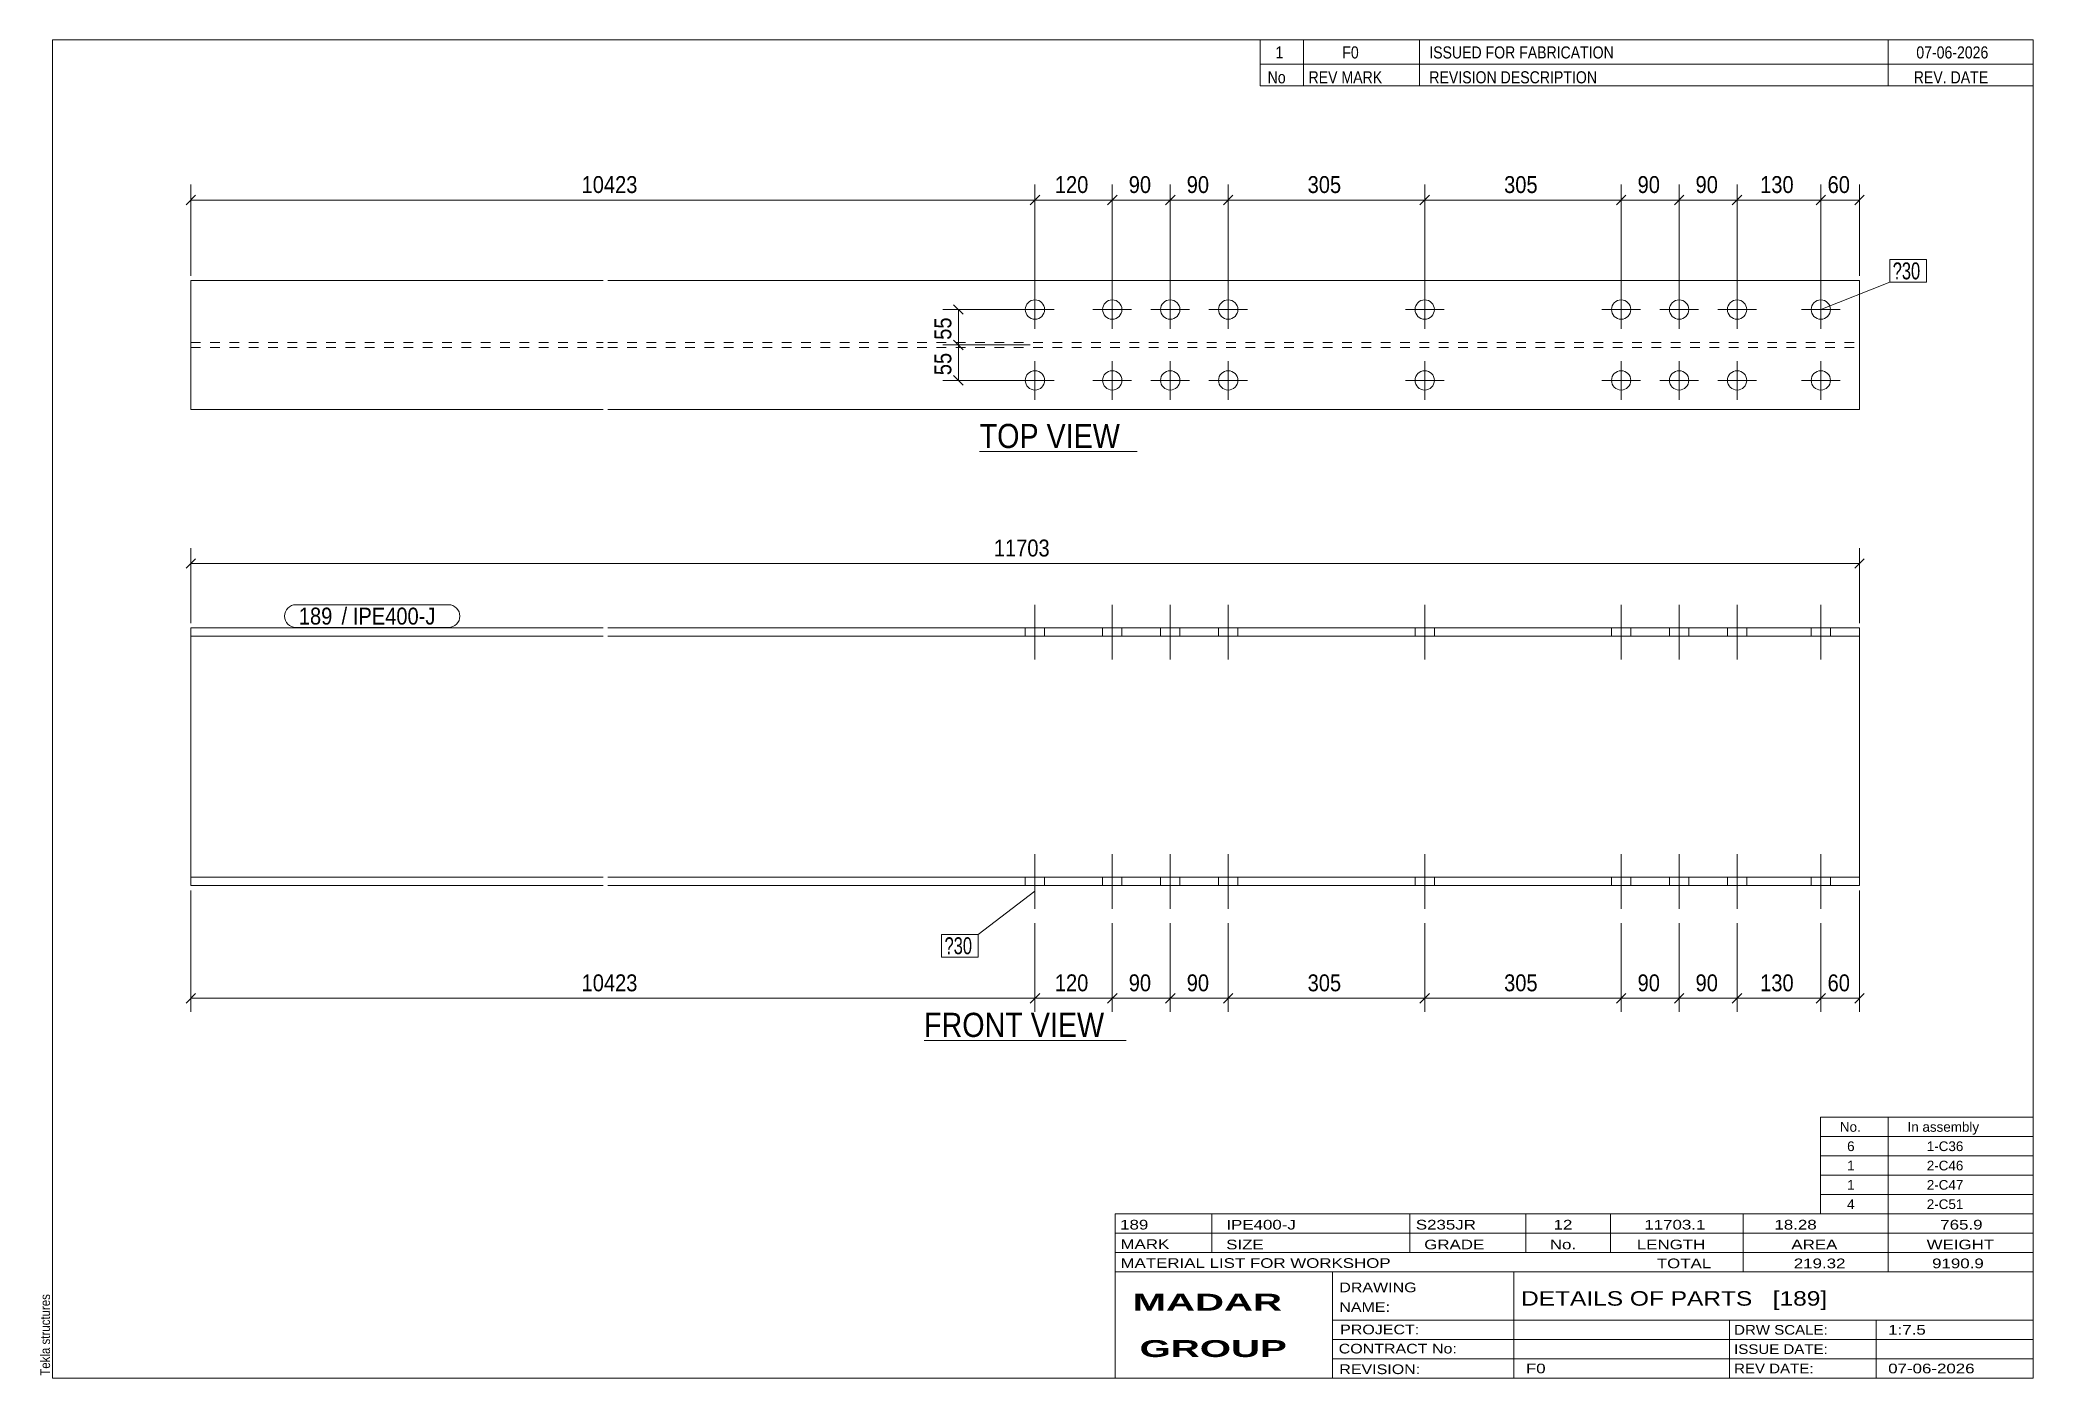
# Model space of a CAD drawing. Header units: millimetres. Extents: x 2 to 415, y 5 to 282.
import ezdxf

# ---------------------------------------------------------------- set-up
doc = ezdxf.new("R2010")
doc.units = ezdxf.units.MM
doc.linetypes.add('XKITLINE00', pattern=[0])
doc.linetypes.add('XKITLINE02', pattern=[4, 2, -2])
for name, color, linetype, lineweight in [('Bolt', 3, 'Continuous', 0), ('BoltMark', 7, 'Continuous', 0), ('Dimensions', 7, 'Continuous', 0), ('DrawingSheet', 5, 'Continuous', 0), ('OtherObjectType', 7, 'Continuous', 0), ('Part', 2, 'Continuous', 0), ('PartMark', 7, 'Continuous', 0)]:
    doc.layers.add(name, color=color, linetype=linetype, lineweight=lineweight)
doc.styles.add('ARIAL', font='ARIAL.TTF')
doc.styles.add('ARIAL_BOLD', font='ARIALBD.TTF')
doc.styles.add('ARIAL_NARROW', font='ARIALN.TTF')

# ---------------------------------------------------------------- blocks, each defined once
blk = doc.blocks.new('*A1')
at = {"layer": 'Bolt', "color": 3, "linetype": 'XKITLINE00', "lineweight": 0}
for p, q in [((208.38, 113.48), (208.38, 102.15)), ((208.38, 113.48), (208.38, 102.15)), ((224.38, 113.48), (224.38, 102.15)), ((224.38, 113.48), (224.38, 102.15)), ((236.38, 113.48), (236.38, 102.15)), ((236.38, 113.48), (236.38, 102.15)), ((248.38, 113.48), (248.38, 102.15)), ((248.38, 113.48), (248.38, 102.15)), ((289.05, 113.48), (289.05, 102.15)), ((289.05, 113.48), (289.05, 102.15)), ((329.72, 113.48), (329.72, 102.15)), ((329.72, 113.48), (329.72, 102.15)), ((341.72, 113.48), (341.72, 102.15)), ((341.72, 113.48), (341.72, 102.15)), ((353.72, 113.48), (353.72, 102.15)), ((353.72, 113.48), (353.72, 102.15)), ((371.05, 113.48), (371.05, 102.15)), ((371.05, 113.48), (371.05, 102.15)), ((206.38, 108.68), (206.38, 106.95)), ((206.38, 108.68), (206.38, 106.95)), ((210.38, 108.68), (210.38, 106.95)), ((210.38, 108.68), (210.38, 106.95)), ((222.38, 108.68), (222.38, 106.95)), ((222.38, 108.68), (222.38, 106.95)), ((226.38, 108.68), (226.38, 106.95)), ((226.38, 108.68), (226.38, 106.95)), ((234.38, 108.68), (234.38, 106.95)), ((234.38, 108.68), (234.38, 106.95)), ((238.38, 108.68), (238.38, 106.95)), ((238.38, 108.68), (238.38, 106.95)), ((246.38, 108.68), (246.38, 106.95)), ((246.38, 108.68), (246.38, 106.95)), ((250.38, 108.68), (250.38, 106.95)), ((250.38, 108.68), (250.38, 106.95)), ((287.05, 108.68), (287.05, 106.95)), ((287.05, 108.68), (287.05, 106.95)), ((291.05, 108.68), (291.05, 106.95)), ((291.05, 108.68), (291.05, 106.95)), ((327.72, 108.68), (327.72, 106.95)), ((327.72, 108.68), (327.72, 106.95)), ((331.72, 108.68), (331.72, 106.95)), ((331.72, 108.68), (331.72, 106.95)), ((339.72, 108.68), (339.72, 106.95)), ((339.72, 108.68), (339.72, 106.95)), ((343.72, 108.68), (343.72, 106.95)), ((343.72, 108.68), (343.72, 106.95)), ((351.72, 108.68), (351.72, 106.95)), ((351.72, 108.68), (351.72, 106.95)), ((355.72, 108.68), (355.72, 106.95)), ((355.72, 108.68), (355.72, 106.95)), ((369.05, 108.68), (369.05, 106.95)), ((369.05, 108.68), (369.05, 106.95)), ((373.05, 108.68), (373.05, 106.95)), ((373.05, 108.68), (373.05, 106.95))]:
    blk.add_line(p, q, dxfattribs=at)
blk = doc.blocks.new('*A2')
at = {"layer": 'Bolt', "color": 3, "linetype": 'XKITLINE00', "lineweight": 0}
for p, q in [((208.38, 153.75), (208.38, 165.08)), ((208.38, 153.75), (208.38, 165.08)), ((224.38, 153.75), (224.38, 165.08)), ((224.38, 153.75), (224.38, 165.08)), ((236.38, 153.75), (236.38, 165.08)), ((236.38, 153.75), (236.38, 165.08)), ((248.38, 153.75), (248.38, 165.08)), ((248.38, 153.75), (248.38, 165.08)), ((289.05, 153.75), (289.05, 165.08)), ((289.05, 153.75), (289.05, 165.08)), ((329.72, 153.75), (329.72, 165.08)), ((329.72, 153.75), (329.72, 165.08)), ((341.72, 153.75), (341.72, 165.08)), ((341.72, 153.75), (341.72, 165.08)), ((353.72, 153.75), (353.72, 165.08)), ((353.72, 153.75), (353.72, 165.08)), ((371.05, 153.75), (371.05, 165.08)), ((371.05, 153.75), (371.05, 165.08)), ((206.38, 160.28), (206.38, 158.55)), ((206.38, 160.28), (206.38, 158.55)), ((210.38, 160.28), (210.38, 158.55)), ((210.38, 160.28), (210.38, 158.55)), ((222.38, 160.28), (222.38, 158.55)), ((222.38, 160.28), (222.38, 158.55)), ((226.38, 160.28), (226.38, 158.55)), ((226.38, 160.28), (226.38, 158.55)), ((234.38, 160.28), (234.38, 158.55)), ((234.38, 160.28), (234.38, 158.55)), ((238.38, 160.28), (238.38, 158.55)), ((238.38, 160.28), (238.38, 158.55)), ((246.38, 160.28), (246.38, 158.55)), ((246.38, 160.28), (246.38, 158.55)), ((250.38, 160.28), (250.38, 158.55)), ((250.38, 160.28), (250.38, 158.55)), ((287.05, 160.28), (287.05, 158.55)), ((287.05, 160.28), (287.05, 158.55)), ((291.05, 160.28), (291.05, 158.55)), ((291.05, 160.28), (291.05, 158.55)), ((327.72, 160.28), (327.72, 158.55)), ((327.72, 160.28), (327.72, 158.55)), ((331.72, 160.28), (331.72, 158.55)), ((331.72, 160.28), (331.72, 158.55)), ((339.72, 160.28), (339.72, 158.55)), ((339.72, 160.28), (339.72, 158.55)), ((343.72, 160.28), (343.72, 158.55)), ((343.72, 160.28), (343.72, 158.55)), ((351.72, 160.28), (351.72, 158.55)), ((351.72, 160.28), (351.72, 158.55)), ((355.72, 160.28), (355.72, 158.55)), ((355.72, 160.28), (355.72, 158.55)), ((369.05, 160.28), (369.05, 158.55)), ((369.05, 160.28), (369.05, 158.55)), ((373.05, 160.28), (373.05, 158.55)), ((373.05, 160.28), (373.05, 158.55))]:
    blk.add_line(p, q, dxfattribs=at)
blk = doc.blocks.new('*A3')
at = {"layer": 'Part', "color": 2, "linetype": 'XKITLINE00', "lineweight": 0}
for p, q in [((33.65, 106.95), (33.65, 160.28)), ((33.65, 160.28), (118.98, 160.28)), ((118.98, 158.55), (33.65, 158.55)), ((119.98, 160.28), (379.05, 160.28)), ((379.05, 158.55), (119.98, 158.55)), ((379.05, 160.28), (379.05, 106.95)), ((118.98, 108.68), (33.65, 108.68)), ((379.05, 108.68), (119.98, 108.68)), ((33.65, 106.95), (118.98, 106.95)), ((119.98, 106.95), (379.05, 106.95))]:
    blk.add_line(p, q, dxfattribs=at)
blk = doc.blocks.new('*A4')
at = {"layer": 'Bolt', "color": 3, "linetype": 'XKITLINE00', "lineweight": 0}
for p, q in [((208.38, 230.18), (208.38, 227.52)), ((224.38, 230.18), (224.38, 227.52)), ((236.38, 230.18), (236.38, 227.52)), ((248.38, 230.18), (248.38, 227.52)), ((289.05, 230.18), (289.05, 227.52)), ((329.72, 230.18), (329.72, 227.52)), ((341.72, 230.18), (341.72, 227.52)), ((353.72, 230.18), (353.72, 227.52)), ((371.05, 230.18), (371.05, 227.52)), ((204.38, 226.18), (207.05, 226.18)), ((208.38, 222.18), (208.38, 224.85)), ((212.38, 226.18), (209.72, 226.18)), ((220.38, 226.18), (223.05, 226.18)), ((224.38, 222.18), (224.38, 224.85)), ((228.38, 226.18), (225.72, 226.18)), ((232.38, 226.18), (235.05, 226.18)), ((236.38, 222.18), (236.38, 224.85)), ((240.38, 226.18), (237.72, 226.18)), ((244.38, 226.18), (247.05, 226.18)), ((248.38, 222.18), (248.38, 224.85)), ((252.38, 226.18), (249.72, 226.18)), ((285.05, 226.18), (287.71, 226.18)), ((289.05, 222.18), (289.05, 224.85)), ((293.05, 226.18), (290.39, 226.18)), ((325.72, 226.18), (328.38, 226.18)), ((329.72, 222.18), (329.72, 224.85)), ((333.72, 226.18), (331.05, 226.18)), ((337.72, 226.18), (340.38, 226.18)), ((341.72, 222.18), (341.72, 224.85)), ((345.72, 226.18), (343.05, 226.18)), ((349.72, 226.18), (352.38, 226.18)), ((353.72, 222.18), (353.72, 224.85)), ((357.72, 226.18), (355.05, 226.18)), ((367.05, 226.18), (369.71, 226.18)), ((371.05, 222.18), (371.05, 224.85)), ((375.05, 226.18), (372.39, 226.18)), ((208.38, 215.52), (208.38, 212.85)), ((224.38, 215.52), (224.38, 212.85)), ((236.38, 215.52), (236.38, 212.85)), ((248.38, 215.52), (248.38, 212.85)), ((289.05, 215.52), (289.05, 212.85)), ((329.72, 215.52), (329.72, 212.85)), ((341.72, 215.52), (341.72, 212.85)), ((353.72, 215.52), (353.72, 212.85)), ((371.05, 215.52), (371.05, 212.85)), ((204.38, 211.52), (207.05, 211.52)), ((212.38, 211.52), (209.72, 211.52)), ((220.38, 211.52), (223.05, 211.52)), ((228.38, 211.52), (225.72, 211.52)), ((232.38, 211.52), (235.05, 211.52)), ((240.38, 211.52), (237.72, 211.52)), ((244.38, 211.52), (247.05, 211.52)), ((252.38, 211.52), (249.72, 211.52)), ((285.05, 211.52), (287.71, 211.52)), ((293.05, 211.52), (290.39, 211.52)), ((325.72, 211.52), (328.38, 211.52)), ((333.72, 211.52), (331.05, 211.52)), ((337.72, 211.52), (340.38, 211.52)), ((345.72, 211.52), (343.05, 211.52)), ((349.72, 211.52), (352.38, 211.52)), ((357.72, 211.52), (355.05, 211.52)), ((367.05, 211.52), (369.71, 211.52)), ((375.05, 211.52), (372.39, 211.52)), ((208.38, 207.52), (208.38, 210.18)), ((224.38, 207.52), (224.38, 210.18)), ((236.38, 207.52), (236.38, 210.18)), ((248.38, 207.52), (248.38, 210.18)), ((289.05, 207.52), (289.05, 210.18)), ((329.72, 207.52), (329.72, 210.18)), ((341.72, 207.52), (341.72, 210.18)), ((353.72, 207.52), (353.72, 210.18)), ((371.05, 207.52), (371.05, 210.18))]:
    blk.add_line(p, q, dxfattribs=at)
blk = doc.blocks.new('*A5')
at = {"layer": 'Bolt', "color": 3, "linetype": 'XKITLINE00', "lineweight": 0}
for p, q in [((208.38, 230.18), (208.38, 222.18)), ((224.38, 230.18), (224.38, 222.18)), ((236.38, 230.18), (236.38, 222.18)), ((248.38, 230.18), (248.38, 222.18)), ((289.05, 230.18), (289.05, 222.18)), ((329.72, 230.18), (329.72, 222.18)), ((341.72, 230.18), (341.72, 222.18)), ((353.72, 230.18), (353.72, 222.18)), ((371.05, 230.18), (371.05, 222.18)), ((204.38, 226.18), (212.38, 226.18)), ((220.38, 226.18), (228.38, 226.18)), ((232.38, 226.18), (240.38, 226.18)), ((244.38, 226.18), (252.38, 226.18)), ((285.05, 226.18), (293.05, 226.18)), ((325.72, 226.18), (333.72, 226.18)), ((337.72, 226.18), (345.72, 226.18)), ((349.72, 226.18), (357.72, 226.18)), ((367.05, 226.18), (375.05, 226.18)), ((208.38, 215.52), (208.38, 207.52)), ((224.38, 215.52), (224.38, 207.52)), ((236.38, 215.52), (236.38, 207.52)), ((248.38, 215.52), (248.38, 207.52)), ((289.05, 215.52), (289.05, 207.52)), ((329.72, 215.52), (329.72, 207.52)), ((341.72, 215.52), (341.72, 207.52)), ((353.72, 215.52), (353.72, 207.52)), ((371.05, 215.52), (371.05, 207.52)), ((204.38, 211.52), (212.38, 211.52)), ((220.38, 211.52), (228.38, 211.52)), ((232.38, 211.52), (240.38, 211.52)), ((244.38, 211.52), (252.38, 211.52)), ((285.05, 211.52), (293.05, 211.52)), ((325.72, 211.52), (333.72, 211.52)), ((337.72, 211.52), (345.72, 211.52)), ((349.72, 211.52), (357.72, 211.52)), ((367.05, 211.52), (375.05, 211.52))]:
    blk.add_line(p, q, dxfattribs=at)
for centre in [(208.38, 226.18), (224.38, 226.18), (236.38, 226.18), (248.38, 226.18), (289.05, 226.18), (329.72, 226.18), (341.72, 226.18), (353.72, 226.18), (371.05, 226.18), (208.38, 211.52), (224.38, 211.52), (236.38, 211.52), (248.38, 211.52), (289.05, 211.52), (329.72, 211.52), (341.72, 211.52), (353.72, 211.52), (371.05, 211.52)]:
    blk.add_circle(centre, 2, dxfattribs=at)
blk = doc.blocks.new('*A6')
at = {"layer": 'Part', "color": 2, "linetype": 'XKITLINE00', "lineweight": 0}
for p, q in [((33.65, 232.18), (33.65, 205.52)), ((33.65, 232.18), (118.98, 232.18)), ((119.98, 232.18), (379.05, 232.18)), ((379.05, 205.52), (379.05, 232.18)), ((33.65, 205.52), (118.98, 205.52)), ((119.98, 205.52), (379.05, 205.52))]:
    blk.add_line(p, q, dxfattribs=at)
at = {"layer": 'Part', "color": 7, "linetype": 'XKITLINE02', "lineweight": 0}
for p, q in [((33.65, 219.38), (118.98, 219.38)), ((119.98, 219.38), (379.05, 219.38)), ((33.65, 218.32), (118.98, 218.32)), ((119.98, 218.32), (379.05, 218.32))]:
    blk.add_line(p, q, dxfattribs=at)
blk = doc.blocks.new('*A7')
at = {"layer": 'DrawingSheet', "color": 5, "linetype": 'XKITLINE00', "lineweight": 0}
for p, q in [((415, 282), (5, 282)), ((5, 282), (5, 5)), ((415, 5), (415, 282)), ((5, 5), (415, 5))]:
    blk.add_line(p, q, dxfattribs=at)
at = {"layer": 'DrawingSheet', "color": 5, "style": 'ARIAL', "width": 0.85}
blk.add_text('Tekla structures', height=2, rotation=90, dxfattribs=at).set_placement((4.5, 5.5))
blk = doc.blocks.new('*A8')
at = {"layer": 'OtherObjectType', "color": 7, "linetype": 'XKITLINE00', "lineweight": 0}
for p, q in [((371, 59), (415, 59)), ((371, 55), (371, 59)), ((385, 55), (385, 59)), ((415, 55), (415, 59)), ((371, 55), (415, 55)), ((371, 51), (371, 55)), ((385, 51), (385, 55)), ((415, 51), (415, 55)), ((371, 51), (415, 51)), ((371, 47), (371, 51)), ((385, 47), (385, 51)), ((415, 47), (415, 51)), ((371, 47), (415, 47)), ((371, 43), (371, 47)), ((385, 43), (385, 47)), ((415, 43), (415, 47)), ((371, 43), (415, 43)), ((371, 39), (371, 43)), ((385, 39), (385, 43)), ((415, 39), (415, 43)), ((371, 39), (415, 39))]:
    blk.add_line(p, q, dxfattribs=at)
at = {"layer": 'OtherObjectType', "color": 7, "style": 'ARIAL_NARROW', "width": 1.211571}
for s, p in [('No.', (375, 56)), ('In assembly', (389, 56)), ('6', (376.5, 52)), ('1-C36', (392.99, 52)), ('1', (376.5, 48)), ('2-C46', (392.99, 48)), ('1', (376.5, 44)), ('2-C47', (392.99, 44)), ('4', (376.5, 40)), ('2-C51', (392.99, 40))]:
    blk.add_text(s, height=2, dxfattribs=at).set_placement(p)
blk = doc.blocks.new('*A9')
at = {"layer": 'OtherObjectType', "color": 7, "linetype": 'XKITLINE00', "lineweight": 0}
for p, q in [((255, 282), (415, 282)), ((415, 282), (255, 282)), ((255, 282), (255, 277)), ((264, 282), (264, 277)), ((288, 282), (288, 277)), ((385, 282), (385, 277)), ((415, 282), (415, 277)), ((255, 277), (415, 277)), ((255, 277), (255, 272.5)), ((255, 277), (415, 277)), ((264, 277), (264, 272.5)), ((288, 277), (288, 272.5)), ((385, 277), (385, 272.5)), ((415, 277), (415, 272.5)), ((415, 272.5), (255, 272.5))]:
    blk.add_line(p, q, dxfattribs=at)
at = {"layer": 'OtherObjectType', "color": 7, "style": 'ARIAL_NARROW'}
for s, width, p in [('1', 1.017001, (258.16, 278.15)), ('F0', 1.017001, (272, 278.15)), ('ISSUED FOR FABRICATION', 1.017001, (290, 278.15)), ('07-06-2026', 1.017001, (390.82, 278.15)), ('No', 1.02, (256.54, 273)), ('REV MARK', 1.02, (265, 273)), ('REVISION DESCRIPTION', 1.02, (290, 273)), ('REV. DATE', 1.02, (390.28, 273))]:
    blk.add_text(s, height=2.5, dxfattribs=dict(at, width=width)).set_placement(p)
blk = doc.blocks.new('*A10')
at = {"layer": 'OtherObjectType', "color": 7, "linetype": 'XKITLINE00', "lineweight": 0}
for p, q in [((225, 39), (415, 39)), ((225, 39), (225, 35)), ((225, 39), (415, 39)), ((245, 35), (245, 39)), ((286, 35), (286, 39)), ((310, 35), (310, 39)), ((327.5, 35), (327.5, 39)), ((355, 35), (355, 39)), ((385, 35), (385, 39)), ((415, 35), (415, 39)), ((225, 35), (415, 35)), ((225, 35), (225, 5)), ((225, 35), (415, 35)), ((245, 31), (245, 35)), ((286, 31), (286, 35)), ((310, 31), (310, 35)), ((327.5, 31), (327.5, 35)), ((355, 31), (355, 35)), ((385, 31), (385, 35)), ((415, 31), (415, 35)), ((225, 31), (415, 31)), ((355, 27), (355, 31)), ((385, 27), (385, 31)), ((415, 27), (415, 31)), ((225, 27), (415, 27)), ((270, 21), (270, 27)), ((307.5, 17), (307.5, 27)), ((415, 21), (415, 27)), ((270, 21), (270, 5)), ((415, 17), (415, 21)), ((270, 17), (415, 17)), ((307.5, 5), (307.5, 17)), ((352.16, 13), (352.16, 17)), ((382.5, 5), (382.5, 17)), ((415, 13), (415, 17)), ((270, 13), (415, 13)), ((352.16, 5), (352.16, 13)), ((415, 9), (415, 13)), ((270, 9), (415, 9)), ((415, 5), (415, 9)), ((225, 5), (415, 5)), ((262.5, 5), (415, 5))]:
    blk.add_line(p, q, dxfattribs=at)
at = {"layer": 'OtherObjectType', "color": 7, "style": 'ARIAL_NARROW'}
for s, height, width, p in [('189', 2, 1.525501, (226.01, 35.76)), ('IPE400-J', 2, 1.525501, (248, 35.76)), ('S235JR', 2, 1.525501, (287.22, 35.76)), ('12', 2, 1.525501, (315.73, 35.76)), ('11703.1', 2, 1.525501, (334.52, 35.76)), ('18.28', 2, 1.525501, (361.45, 35.76)), ('765.9', 2, 1.525501, (395.78, 35.76)), ('MARK', 2, 1.525501, (226.08, 31.73)), ('SIZE', 2, 1.525501, (247.96, 31.66)), ('GRADE', 2, 1.525501, (288.96, 31.66)), ('No.', 2, 1.525501, (314.96, 31.66)), ('LENGTH', 2, 1.525501, (332.96, 31.66)), ('AREA', 2, 1.525501, (364.96, 31.66)), ('WEIGHT', 2, 1.525501, (392.96, 31.66)), ('MATERIAL LIST FOR WORKSHOP', 2, 1.525501, (226.08, 27.82)), ('TOTAL', 2, 1.525501, (337.1, 27.75)), ('219.32', 2, 1.525501, (365.46, 27.75)), ('9190.9', 2, 1.525501, (394.09, 27.75)), ('DRAWING', 2, 1.445, (271.38, 22.78)), ('NAME:', 2, 1.445, (271.38, 18.72)), ('DETAILS OF PARTS   [189]', 3, 1.474651, (309, 20)), ('PROJECT:', 2, 1.445, (271.55, 14.07)), ('DRW SCALE:', 2, 1.36, (353.1, 14)), ('1:7.5', 2, 1.525501, (385, 14)), ('CONTRACT No:', 2, 1.445, (271.25, 10.11)), ('ISSUE DATE:', 2, 1.36, (353.1, 10)), ('REVISION:', 2, 1.445, (271.38, 5.84)), ('F0', 2, 1.525501, (310, 6)), ('REV DATE:', 2, 1.36, (353.1, 6)), ('07-06-2026', 2, 1.525501, (385, 6))]:
    blk.add_text(s, height=height, dxfattribs=dict(at, width=width)).set_placement(p)
at = {"layer": 'OtherObjectType', "color": 1, "style": 'ARIAL_BOLD', "width": 1.7}
for s, p in [('MADAR ', (228.58, 18.97)), ('GROUP', (230.03, 9.37))]:
    blk.add_text(s, height=3.5, dxfattribs=at).set_placement(p)
blk = doc.blocks.new('*A11')
at = {"layer": 'Dimensions', "color": 7, "linetype": 'XKITLINE00', "lineweight": 0}
for p, q in [((34.64, 174.61), (32.66, 172.63)), ((33.65, 161.28), (33.65, 176.82)), ((33.65, 173.62), (379.05, 173.62)), ((380.04, 174.61), (378.06, 172.63)), ((379.05, 161.28), (379.05, 176.82))]:
    blk.add_line(p, q, dxfattribs=at)
at = {"layer": 'Dimensions', "color": 3}
for p in [(33.65, 173.62), (379.05, 173.62)]:
    blk.add_point(p, dxfattribs=at)
at = {"layer": 'Dimensions', "color": 3, "style": 'ARIAL', "width": 0.85}
blk.add_text('11703', height=3.5, dxfattribs=at).set_placement((199.86, 175.07))
blk = doc.blocks.new('*A12')
at = {"layer": 'Dimensions', "color": 7, "linetype": 'XKITLINE00', "lineweight": 0}
for p, q in [((33.65, 105.95), (33.65, 80.82)), ((208.38, 99.15), (208.38, 80.82)), ((34.64, 84.61), (32.66, 82.63)), ((33.65, 83.62), (208.38, 83.62)), ((209.37, 84.61), (207.39, 82.63))]:
    blk.add_line(p, q, dxfattribs=at)
at = {"layer": 'Dimensions', "color": 3}
for p in [(33.65, 83.62), (208.38, 83.62)]:
    blk.add_point(p, dxfattribs=at)
at = {"layer": 'Dimensions', "color": 3, "style": 'ARIAL', "width": 0.85}
blk.add_text('10423', height=3.5, dxfattribs=at).set_placement((114.53, 85.07))
blk = doc.blocks.new('*A13')
at = {"layer": 'Dimensions', "color": 7, "linetype": 'XKITLINE00', "lineweight": 0}
for p, q in [((208.38, 99.15), (208.38, 80.82)), ((224.38, 99.15), (224.38, 80.82)), ((209.37, 84.61), (207.39, 82.63)), ((208.38, 83.62), (224.38, 83.62)), ((225.37, 84.61), (223.39, 82.63))]:
    blk.add_line(p, q, dxfattribs=at)
at = {"layer": 'Dimensions', "color": 3}
for p in [(208.38, 83.62), (224.38, 83.62)]:
    blk.add_point(p, dxfattribs=at)
at = {"layer": 'Dimensions', "color": 3, "style": 'ARIAL', "width": 0.85}
blk.add_text('120', height=3.5, dxfattribs=at).set_placement((212.49, 85.07))
blk = doc.blocks.new('*A14')
at = {"layer": 'Dimensions', "color": 7, "linetype": 'XKITLINE00', "lineweight": 0}
for p, q in [((224.38, 99.15), (224.38, 80.82)), ((236.38, 99.15), (236.38, 80.82)), ((225.37, 84.61), (223.39, 82.63)), ((224.38, 83.62), (236.38, 83.62)), ((237.37, 84.61), (235.39, 82.63))]:
    blk.add_line(p, q, dxfattribs=at)
at = {"layer": 'Dimensions', "color": 3}
for p in [(224.38, 83.62), (236.38, 83.62)]:
    blk.add_point(p, dxfattribs=at)
at = {"layer": 'Dimensions', "color": 3, "style": 'ARIAL', "width": 0.85}
blk.add_text('90', height=3.5, dxfattribs=at).set_placement((227.79, 85.07))
blk = doc.blocks.new('*A15')
at = {"layer": 'Dimensions', "color": 7, "linetype": 'XKITLINE00', "lineweight": 0}
for p, q in [((236.38, 99.15), (236.38, 80.82)), ((248.38, 99.15), (248.38, 80.82)), ((237.37, 84.61), (235.39, 82.63)), ((236.38, 83.62), (248.38, 83.62)), ((249.37, 84.61), (247.39, 82.63))]:
    blk.add_line(p, q, dxfattribs=at)
at = {"layer": 'Dimensions', "color": 3}
for p in [(236.38, 83.62), (248.38, 83.62)]:
    blk.add_point(p, dxfattribs=at)
at = {"layer": 'Dimensions', "color": 3, "style": 'ARIAL', "width": 0.85}
blk.add_text('90', height=3.5, dxfattribs=at).set_placement((239.79, 85.07))
blk = doc.blocks.new('*A16')
at = {"layer": 'Dimensions', "color": 7, "linetype": 'XKITLINE00', "lineweight": 0}
for p, q in [((248.38, 99.15), (248.38, 80.82)), ((289.05, 99.15), (289.05, 80.82)), ((249.37, 84.61), (247.39, 82.63)), ((248.38, 83.62), (289.05, 83.62)), ((290.04, 84.61), (288.06, 82.63))]:
    blk.add_line(p, q, dxfattribs=at)
at = {"layer": 'Dimensions', "color": 3}
for p in [(248.38, 83.62), (289.05, 83.62)]:
    blk.add_point(p, dxfattribs=at)
at = {"layer": 'Dimensions', "color": 3, "style": 'ARIAL', "width": 0.85}
blk.add_text('305', height=3.5, dxfattribs=at).set_placement((264.82, 85.07))
blk = doc.blocks.new('*A17')
at = {"layer": 'Dimensions', "color": 7, "linetype": 'XKITLINE00', "lineweight": 0}
for p, q in [((289.05, 99.15), (289.05, 80.82)), ((329.72, 99.15), (329.72, 80.82)), ((290.04, 84.61), (288.06, 82.63)), ((289.05, 83.62), (329.72, 83.62)), ((330.71, 84.61), (328.73, 82.63))]:
    blk.add_line(p, q, dxfattribs=at)
at = {"layer": 'Dimensions', "color": 3}
for p in [(289.05, 83.62), (329.72, 83.62)]:
    blk.add_point(p, dxfattribs=at)
at = {"layer": 'Dimensions', "color": 3, "style": 'ARIAL', "width": 0.85}
blk.add_text('305', height=3.5, dxfattribs=at).set_placement((305.49, 85.07))
blk = doc.blocks.new('*A18')
at = {"layer": 'Dimensions', "color": 7, "linetype": 'XKITLINE00', "lineweight": 0}
for p, q in [((329.72, 99.15), (329.72, 80.82)), ((341.72, 99.15), (341.72, 80.82)), ((330.71, 84.61), (328.73, 82.63)), ((329.72, 83.62), (341.72, 83.62)), ((342.71, 84.61), (340.73, 82.63))]:
    blk.add_line(p, q, dxfattribs=at)
at = {"layer": 'Dimensions', "color": 3}
for p in [(329.72, 83.62), (341.72, 83.62)]:
    blk.add_point(p, dxfattribs=at)
at = {"layer": 'Dimensions', "color": 3, "style": 'ARIAL', "width": 0.85}
blk.add_text('90', height=3.5, dxfattribs=at).set_placement((333.12, 85.07))
blk = doc.blocks.new('*A19')
at = {"layer": 'Dimensions', "color": 7, "linetype": 'XKITLINE00', "lineweight": 0}
for p, q in [((341.72, 99.15), (341.72, 80.82)), ((353.72, 99.15), (353.72, 80.82)), ((342.71, 84.61), (340.73, 82.63)), ((341.72, 83.62), (353.72, 83.62)), ((354.71, 84.61), (352.73, 82.63))]:
    blk.add_line(p, q, dxfattribs=at)
at = {"layer": 'Dimensions', "color": 3}
for p in [(341.72, 83.62), (353.72, 83.62)]:
    blk.add_point(p, dxfattribs=at)
at = {"layer": 'Dimensions', "color": 3, "style": 'ARIAL', "width": 0.85}
blk.add_text('90', height=3.5, dxfattribs=at).set_placement((345.12, 85.07))
blk = doc.blocks.new('*A20')
at = {"layer": 'Dimensions', "color": 7, "linetype": 'XKITLINE00', "lineweight": 0}
for p, q in [((353.72, 99.15), (353.72, 80.82)), ((371.05, 99.15), (371.05, 80.82)), ((354.71, 84.61), (352.73, 82.63)), ((353.72, 83.62), (371.05, 83.62)), ((372.04, 84.61), (370.06, 82.63))]:
    blk.add_line(p, q, dxfattribs=at)
at = {"layer": 'Dimensions', "color": 3}
for p in [(353.72, 83.62), (371.05, 83.62)]:
    blk.add_point(p, dxfattribs=at)
at = {"layer": 'Dimensions', "color": 3, "style": 'ARIAL', "width": 0.85}
blk.add_text('130', height=3.5, dxfattribs=at).set_placement((358.49, 85.07))
blk = doc.blocks.new('*A21')
at = {"layer": 'Dimensions', "color": 7, "linetype": 'XKITLINE00', "lineweight": 0}
for p, q in [((379.05, 105.95), (379.05, 80.82)), ((371.05, 99.15), (371.05, 80.82)), ((372.04, 84.61), (370.06, 82.63)), ((371.05, 83.62), (379.05, 83.62)), ((380.04, 84.61), (378.06, 82.63))]:
    blk.add_line(p, q, dxfattribs=at)
at = {"layer": 'Dimensions', "color": 3}
for p in [(371.05, 83.62), (379.05, 83.62)]:
    blk.add_point(p, dxfattribs=at)
at = {"layer": 'Dimensions', "color": 3, "style": 'ARIAL', "width": 0.85}
blk.add_text('60', height=3.5, dxfattribs=at).set_placement((372.45, 85.07))
blk = doc.blocks.new('*A22')
at = {"layer": 'BoltMark', "color": 7, "linetype": 'XKITLINE00', "lineweight": 0}
for p, q in [((208.38, 105.82), (196.64, 96.85)), ((189.06, 96.85), (196.64, 96.85)), ((189.06, 92.15), (189.06, 96.85)), ((196.64, 92.15), (196.64, 96.85)), ((189.06, 92.15), (196.64, 92.15))]:
    blk.add_line(p, q, dxfattribs=at)
at = {"layer": 'BoltMark', "color": 3, "style": 'ARIAL_NARROW', "width": 0.85}
blk.add_text('?30', height=3.5, dxfattribs=at).set_placement((189.66, 92.75))
blk = doc.blocks.new('*A23')
at = {"layer": 'PartMark', "color": 7, "linetype": 'XKITLINE00', "lineweight": 0}
for p, q in [((55.4, 165.08), (86.99, 165.08)), ((55.4, 160.38), (86.99, 160.38))]:
    blk.add_line(p, q, dxfattribs=at)
for centre, start, end in [((55.4, 162.73), 90, 270), ((86.99, 162.73), 270, 90)]:
    blk.add_arc(centre, 2.35, start, end, dxfattribs=at)
at = {"layer": 'PartMark', "color": 1, "style": 'ARIAL', "width": 0.85}
blk.add_text('189', height=3.5, dxfattribs=at).set_placement((56, 160.98))
at = {"layer": 'PartMark', "color": 3, "style": 'ARIAL', "width": 0.85}
for s, p in [('/', (64.84, 160.98)), ('IPE400-J', (67.18, 160.98))]:
    blk.add_text(s, height=3.5, dxfattribs=at).set_placement(p)
blk = doc.blocks.new('*A24')
at = {"layer": 'OtherObjectType', "color": 7, "linetype": 'XKITLINE00', "lineweight": 0}
blk.add_line((185.42, 74.87), (227.28, 74.87), dxfattribs=at)
at = {"layer": 'OtherObjectType', "color": 3, "style": 'ARIAL', "width": 0.85}
blk.add_text('FRONT VIEW', height=5, dxfattribs=at).set_placement((185.42, 75.62))
blk = doc.blocks.new('*A25')
at = {"layer": 'Dimensions', "color": 7, "linetype": 'XKITLINE00', "lineweight": 0}
for p, q in [((207.38, 218.85), (189.32, 218.85)), ((191.53, 219.84), (193.51, 217.86)), ((192.52, 211.52), (192.52, 218.85)), ((207.38, 211.52), (189.32, 211.52)), ((191.53, 212.51), (193.51, 210.53))]:
    blk.add_line(p, q, dxfattribs=at)
at = {"layer": 'Dimensions', "color": 3}
for p in [(192.52, 218.85), (192.52, 211.52)]:
    blk.add_point(p, dxfattribs=at)
at = {"layer": 'Dimensions', "color": 3, "style": 'ARIAL', "width": 0.85}
blk.add_text('55', height=3.5, rotation=90.0002, dxfattribs=at).set_placement((191.07, 212.59))
blk = doc.blocks.new('*A26')
at = {"layer": 'Dimensions', "color": 7, "linetype": 'XKITLINE00', "lineweight": 0}
for p, q in [((191.53, 227.17), (193.51, 225.19)), ((207.38, 226.18), (189.32, 226.18)), ((192.52, 218.85), (192.52, 226.18)), ((207.38, 218.85), (189.32, 218.85)), ((191.53, 219.84), (193.51, 217.86))]:
    blk.add_line(p, q, dxfattribs=at)
at = {"layer": 'Dimensions', "color": 3}
for p in [(192.52, 226.18), (192.52, 218.85)]:
    blk.add_point(p, dxfattribs=at)
at = {"layer": 'Dimensions', "color": 3, "style": 'ARIAL', "width": 0.85}
blk.add_text('55', height=3.5, rotation=90.0002, dxfattribs=at).set_placement((191.07, 219.92))
blk = doc.blocks.new('*A27')
at = {"layer": 'Dimensions', "color": 7, "linetype": 'XKITLINE00', "lineweight": 0}
for p, q in [((33.65, 233.18), (33.65, 252.05)), ((208.38, 227.18), (208.38, 252.05)), ((34.64, 249.84), (32.66, 247.86)), ((33.65, 248.85), (208.38, 248.85)), ((209.37, 249.84), (207.39, 247.86))]:
    blk.add_line(p, q, dxfattribs=at)
at = {"layer": 'Dimensions', "color": 3}
for p in [(33.65, 248.85), (208.38, 248.85)]:
    blk.add_point(p, dxfattribs=at)
at = {"layer": 'Dimensions', "color": 3, "style": 'ARIAL', "width": 0.85}
blk.add_text('10423', height=3.5, dxfattribs=at).set_placement((114.53, 250.3))
blk = doc.blocks.new('*A28')
at = {"layer": 'Dimensions', "color": 7, "linetype": 'XKITLINE00', "lineweight": 0}
for p, q in [((208.38, 227.18), (208.38, 252.05)), ((224.38, 227.18), (224.38, 252.05)), ((209.37, 249.84), (207.39, 247.86)), ((208.38, 248.85), (224.38, 248.85)), ((225.37, 249.84), (223.39, 247.86))]:
    blk.add_line(p, q, dxfattribs=at)
at = {"layer": 'Dimensions', "color": 3}
for p in [(208.38, 248.85), (224.38, 248.85)]:
    blk.add_point(p, dxfattribs=at)
at = {"layer": 'Dimensions', "color": 3, "style": 'ARIAL', "width": 0.85}
blk.add_text('120', height=3.5, dxfattribs=at).set_placement((212.49, 250.3))
blk = doc.blocks.new('*A29')
at = {"layer": 'Dimensions', "color": 7, "linetype": 'XKITLINE00', "lineweight": 0}
for p, q in [((224.38, 227.18), (224.38, 252.05)), ((236.38, 227.18), (236.38, 252.05)), ((225.37, 249.84), (223.39, 247.86)), ((224.38, 248.85), (236.38, 248.85)), ((237.37, 249.84), (235.39, 247.86))]:
    blk.add_line(p, q, dxfattribs=at)
at = {"layer": 'Dimensions', "color": 3}
for p in [(224.38, 248.85), (236.38, 248.85)]:
    blk.add_point(p, dxfattribs=at)
at = {"layer": 'Dimensions', "color": 3, "style": 'ARIAL', "width": 0.85}
blk.add_text('90', height=3.5, dxfattribs=at).set_placement((227.79, 250.3))
blk = doc.blocks.new('*A30')
at = {"layer": 'Dimensions', "color": 7, "linetype": 'XKITLINE00', "lineweight": 0}
for p, q in [((236.38, 227.18), (236.38, 252.05)), ((248.38, 227.18), (248.38, 252.05)), ((237.37, 249.84), (235.39, 247.86)), ((236.38, 248.85), (248.38, 248.85)), ((249.37, 249.84), (247.39, 247.86))]:
    blk.add_line(p, q, dxfattribs=at)
at = {"layer": 'Dimensions', "color": 3}
for p in [(236.38, 248.85), (248.38, 248.85)]:
    blk.add_point(p, dxfattribs=at)
at = {"layer": 'Dimensions', "color": 3, "style": 'ARIAL', "width": 0.85}
blk.add_text('90', height=3.5, dxfattribs=at).set_placement((239.79, 250.3))
blk = doc.blocks.new('*A31')
at = {"layer": 'Dimensions', "color": 7, "linetype": 'XKITLINE00', "lineweight": 0}
for p, q in [((248.38, 227.18), (248.38, 252.05)), ((289.05, 227.18), (289.05, 252.05)), ((249.37, 249.84), (247.39, 247.86)), ((248.38, 248.85), (289.05, 248.85)), ((290.04, 249.84), (288.06, 247.86))]:
    blk.add_line(p, q, dxfattribs=at)
at = {"layer": 'Dimensions', "color": 3}
for p in [(248.38, 248.85), (289.05, 248.85)]:
    blk.add_point(p, dxfattribs=at)
at = {"layer": 'Dimensions', "color": 3, "style": 'ARIAL', "width": 0.85}
blk.add_text('305', height=3.5, dxfattribs=at).set_placement((264.82, 250.3))
blk = doc.blocks.new('*A32')
at = {"layer": 'Dimensions', "color": 7, "linetype": 'XKITLINE00', "lineweight": 0}
for p, q in [((289.05, 227.18), (289.05, 252.05)), ((329.72, 227.18), (329.72, 252.05)), ((290.04, 249.84), (288.06, 247.86)), ((289.05, 248.85), (329.72, 248.85)), ((330.71, 249.84), (328.73, 247.86))]:
    blk.add_line(p, q, dxfattribs=at)
at = {"layer": 'Dimensions', "color": 3}
for p in [(289.05, 248.85), (329.72, 248.85)]:
    blk.add_point(p, dxfattribs=at)
at = {"layer": 'Dimensions', "color": 3, "style": 'ARIAL', "width": 0.85}
blk.add_text('305', height=3.5, dxfattribs=at).set_placement((305.49, 250.3))
blk = doc.blocks.new('*A33')
at = {"layer": 'Dimensions', "color": 7, "linetype": 'XKITLINE00', "lineweight": 0}
for p, q in [((329.72, 227.18), (329.72, 252.05)), ((341.72, 227.18), (341.72, 252.05)), ((330.71, 249.84), (328.73, 247.86)), ((329.72, 248.85), (341.72, 248.85)), ((342.71, 249.84), (340.73, 247.86))]:
    blk.add_line(p, q, dxfattribs=at)
at = {"layer": 'Dimensions', "color": 3}
for p in [(329.72, 248.85), (341.72, 248.85)]:
    blk.add_point(p, dxfattribs=at)
at = {"layer": 'Dimensions', "color": 3, "style": 'ARIAL', "width": 0.85}
blk.add_text('90', height=3.5, dxfattribs=at).set_placement((333.12, 250.3))
blk = doc.blocks.new('*A34')
at = {"layer": 'Dimensions', "color": 7, "linetype": 'XKITLINE00', "lineweight": 0}
for p, q in [((341.72, 227.18), (341.72, 252.05)), ((353.72, 227.18), (353.72, 252.05)), ((342.71, 249.84), (340.73, 247.86)), ((341.72, 248.85), (353.72, 248.85)), ((354.71, 249.84), (352.73, 247.86))]:
    blk.add_line(p, q, dxfattribs=at)
at = {"layer": 'Dimensions', "color": 3}
for p in [(341.72, 248.85), (353.72, 248.85)]:
    blk.add_point(p, dxfattribs=at)
at = {"layer": 'Dimensions', "color": 3, "style": 'ARIAL', "width": 0.85}
blk.add_text('90', height=3.5, dxfattribs=at).set_placement((345.12, 250.3))
blk = doc.blocks.new('*A35')
at = {"layer": 'Dimensions', "color": 7, "linetype": 'XKITLINE00', "lineweight": 0}
for p, q in [((353.72, 227.18), (353.72, 252.05)), ((371.05, 227.18), (371.05, 252.05)), ((354.71, 249.84), (352.73, 247.86)), ((353.72, 248.85), (371.05, 248.85)), ((372.04, 249.84), (370.06, 247.86))]:
    blk.add_line(p, q, dxfattribs=at)
at = {"layer": 'Dimensions', "color": 3}
for p in [(353.72, 248.85), (371.05, 248.85)]:
    blk.add_point(p, dxfattribs=at)
at = {"layer": 'Dimensions', "color": 3, "style": 'ARIAL', "width": 0.85}
blk.add_text('130', height=3.5, dxfattribs=at).set_placement((358.49, 250.3))
blk = doc.blocks.new('*A36')
at = {"layer": 'Dimensions', "color": 7, "linetype": 'XKITLINE00', "lineweight": 0}
for p, q in [((371.05, 227.18), (371.05, 252.05)), ((379.05, 233.18), (379.05, 252.05)), ((372.04, 249.84), (370.06, 247.86)), ((371.05, 248.85), (379.05, 248.85)), ((380.04, 249.84), (378.06, 247.86))]:
    blk.add_line(p, q, dxfattribs=at)
at = {"layer": 'Dimensions', "color": 3}
for p in [(371.05, 248.85), (379.05, 248.85)]:
    blk.add_point(p, dxfattribs=at)
at = {"layer": 'Dimensions', "color": 3, "style": 'ARIAL', "width": 0.85}
blk.add_text('60', height=3.5, dxfattribs=at).set_placement((372.45, 250.3))
blk = doc.blocks.new('*A37')
at = {"layer": 'BoltMark', "color": 7, "linetype": 'XKITLINE00', "lineweight": 0}
for p, q in [((385.33, 236.53), (392.91, 236.53)), ((385.33, 231.83), (385.33, 236.53)), ((392.91, 231.83), (392.91, 236.53)), ((371.05, 226.18), (385.33, 231.83)), ((385.33, 231.83), (392.91, 231.83))]:
    blk.add_line(p, q, dxfattribs=at)
at = {"layer": 'BoltMark', "color": 3, "style": 'ARIAL_NARROW', "width": 0.85}
blk.add_text('?30', height=3.5, dxfattribs=at).set_placement((385.93, 232.43))
blk = doc.blocks.new('*A38')
at = {"layer": 'OtherObjectType', "color": 7, "linetype": 'XKITLINE00', "lineweight": 0}
blk.add_line((196.93, 196.77), (229.53, 196.77), dxfattribs=at)
at = {"layer": 'OtherObjectType', "color": 3, "style": 'ARIAL', "width": 0.85}
blk.add_text('TOP VIEW', height=5, dxfattribs=at).set_placement((196.93, 197.52))

msp = doc.modelspace()

# ---------------------------------------------------------------- block references
at = {"lineweight": 0}
for name in ['*A7', '*A9', '*A27', '*A28', '*A29', '*A30', '*A31', '*A32', '*A33', '*A34', '*A35', '*A36', '*A37', '*A6', '*A26', '*A4', '*A5', '*A25', '*A38', '*A11', '*A23', '*A2', '*A3', '*A1', '*A12', '*A22', '*A21', '*A13', '*A14', '*A15', '*A16', '*A17', '*A18', '*A19', '*A20', '*A24', '*A8', '*A10']:
    msp.add_blockref(name, (0, 0), dxfattribs=at)

doc.saveas('drawing.dxf')
